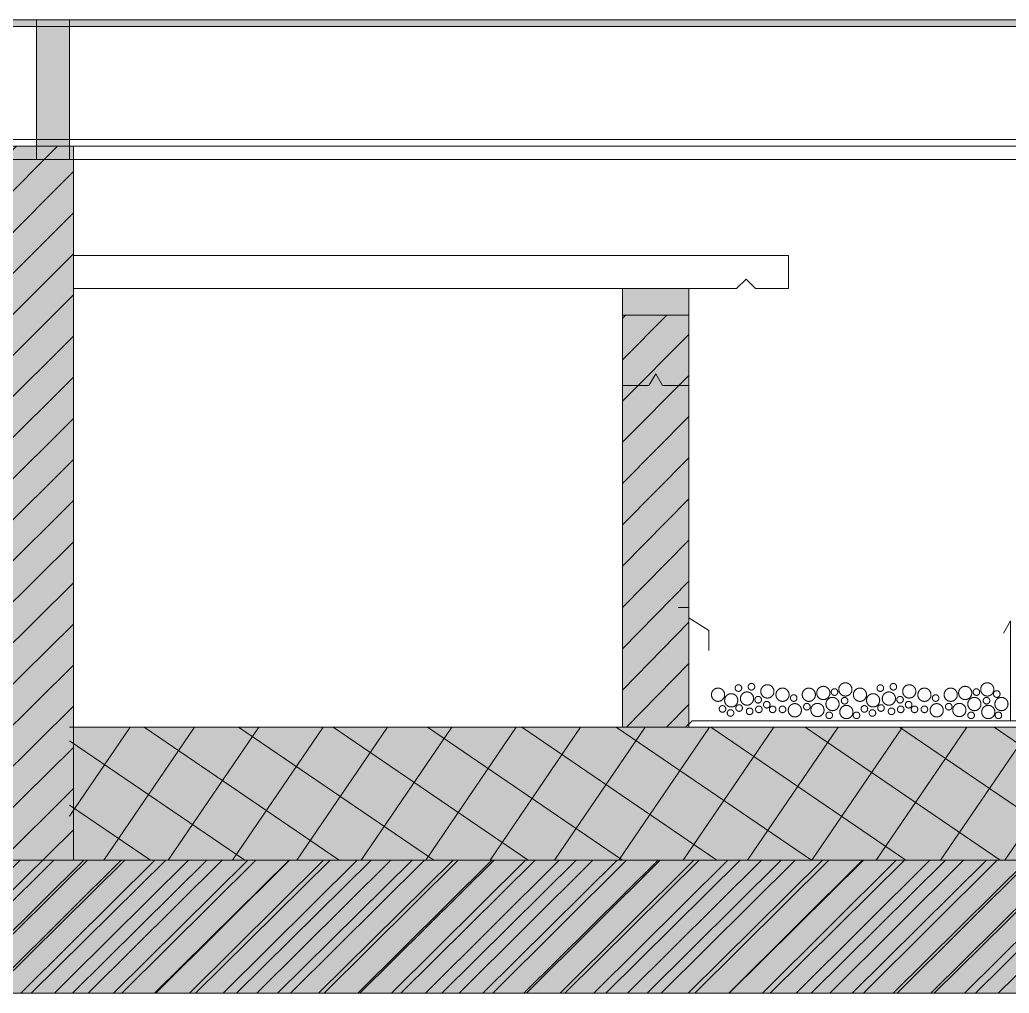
# Model space of a CAD drawing. Header units: metres. Extents: x 1838950 to 1842843, y 5171318 to 5174224.
# Drawn here: x 1840971.909 to 1840973.398, y 5171447.072 to 5171448.536 of the extents above; entities that cross this region are included whole.
import ezdxf

# ---------------------------------------------------------------- set-up
doc = ezdxf.new("R2010")
doc.units = ezdxf.units.M
doc.header["$LTSCALE"] = 0.0254
for name, color, linetype, lineweight in [('B BATI-GO-coupÈ_Hatch', 7, 'Continuous', 5), ('B BATI-GO-coupé', 7, 'Continuous', 35), ('B BATI-GO-vu', 7, 'Continuous', 5), ('B BATI-GO-vu_Hatch', 7, 'Continuous', 5), ('B GÈnÈral_Hatch', 7, 'Continuous', 5), ('B Général', 7, 'Continuous', 5), ('C ANNOTATIONS-PRELEM_Hatch', 7, 'Continuous', 5)]:
    doc.layers.add(name, color=color, linetype=linetype, lineweight=lineweight)
doc.layers.add('C ANNOTATIONS-PRELEM', color=1, linetype='Continuous', lineweight=13, true_color=0xff0000)
pattern_1 = [(45, (0, 0), (0.02425347222222122, -0.02645833333333338), [])]
pattern_2 = [(45, (0, 0), (0.03527777774492279, -0.02645833334565396), [])]

# ---------------------------------------------------------------- blocks, each defined once
blk = doc.blocks.new('Groupe-855-1-4')
at = {"layer": 'B Général', "color": 7, "linetype": 'Continuous', "lineweight": 5}
for points in [[(68.67211157600558, -44.47031175013861), (68.6709633783386, -44.46964187715755), (68.66831172941012, -44.46964187715755), (68.66601533407612, -44.47098162311969), (68.66468950961192, -44.47330213119538), (68.66468950961192, -44.47598162311969), (68.66601533407612, -44.47830213119539), (68.66831172941012, -44.47964187715754), (68.6709633783386, -44.47964187715754), (68.6732597736726, -44.47830213119539), (68.6745855981368, -44.47598162311969), (68.6745855981368, -44.47330213119538), (68.6732597736726, -44.47098162311969), (68.67211157600558, -44.47031175013861)], [(68.69169060089871, -44.46831175013862), (68.6905424032317, -44.46764187715754), (68.68789075430324, -44.46764187715754), (68.68559435896928, -44.46898162311969), (68.68426853450502, -44.47130213119541), (68.68426853450502, -44.47398162311969), (68.68559435896928, -44.47630213119539), (68.68789075430324, -44.47764187715754), (68.6905424032317, -44.47764187715754), (68.69283879856572, -44.47630213119539), (68.69416462302992, -44.47398162311969), (68.69416462302992, -44.47130213119541), (68.69283879856572, -44.46898162311969), (68.69169060089871, -44.46831175013862)], [(68.71812838764642, -44.47098162311971), (68.71583199231243, -44.46964187715755), (68.71052869445549, -44.46964187715755), (68.70593590378753, -44.47232136908187), (68.70328425485906, -44.47696238523321), (68.70328425485906, -44.48232136908187), (68.70593590378753, -44.48696238523321), (68.71052869445549, -44.48964187715755), (68.71583199231243, -44.48964187715755), (68.72042478298039, -44.48696238523321), (68.72307643190892, -44.48232136908187), (68.72307643190892, -44.47696238523321), (68.72042478298039, -44.47232136908187), (68.71812838764642, -44.47098162311971)], [(68.80224514010818, -44.47332136908186), (68.7999487447742, -44.47198162311968), (68.79464544691726, -44.47198162311968), (68.7900526562493, -44.47466111504401), (68.78740100732084, -44.47930213119539), (68.78740100732084, -44.48466111504401), (68.7900526562493, -44.4893021311954), (68.79464544691726, -44.49198162311969), (68.7999487447742, -44.49198162311969), (68.80454153544216, -44.4893021311954), (68.80719318437069, -44.48466111504401), (68.80719318437069, -44.47930213119539), (68.80454153544216, -44.47466111504401), (68.80224514010818, -44.47332136908186)], [(68.8354360193526, -44.46798162311971), (68.83313962401861, -44.46664187715754), (68.82783632616166, -44.46664187715754), (68.82324353549372, -44.46932136908187), (68.82059188656525, -44.47396238523321), (68.82059188656525, -44.47932136908188), (68.82324353549372, -44.48396238523321), (68.82783632616166, -44.48664187715754), (68.83313962401861, -44.48664187715754), (68.83773241468657, -44.48396238523321), (68.84038406361505, -44.47932136908188), (68.84038406361505, -44.47396238523321), (68.83773241468657, -44.46932136908187), (68.8354360193526, -44.46798162311971)], [(68.88554700576091, -44.47031175013861), (68.8843988080939, -44.46964187715755), (68.88174715916543, -44.46964187715755), (68.87945076383143, -44.47098162311969), (68.87812493936723, -44.47330213119538), (68.87812493936723, -44.47598162311969), (68.87945076383143, -44.47830213119539), (68.88174715916543, -44.47964187715754), (68.8843988080939, -44.47964187715754), (68.88669520342792, -44.47830213119539), (68.88802102789211, -44.47598162311969), (68.88802102789211, -44.47330213119538), (68.88669520342792, -44.47098162311969), (68.88554700576091, -44.47031175013861)], [(68.90512603065402, -44.46831175013862), (68.90397783298701, -44.46764187715754), (68.90132618405855, -44.46764187715754), (68.8990297887246, -44.46898162311969), (68.89770396426033, -44.47130213119541), (68.89770396426033, -44.47398162311969), (68.8990297887246, -44.47630213119539), (68.90132618405855, -44.47764187715754), (68.90397783298701, -44.47764187715754), (68.90627422832101, -44.47630213119539), (68.90760005278523, -44.47398162311969), (68.90760005278523, -44.47130213119541), (68.90627422832101, -44.46898162311969), (68.90512603065402, -44.46831175013862)], [(68.93156381740172, -44.47098162311971), (68.92926742206774, -44.46964187715755), (68.92396412421078, -44.46964187715755), (68.91937133354284, -44.47232136908187), (68.91671968461438, -44.47696238523321), (68.91671968461438, -44.48232136908187), (68.91937133354284, -44.48696238523321), (68.92396412421078, -44.48964187715755), (68.92926742206774, -44.48964187715755), (68.9338602127357, -44.48696238523321), (68.93651186166423, -44.48232136908187), (68.93651186166423, -44.47696238523321), (68.9338602127357, -44.47232136908187), (68.93156381740172, -44.47098162311971)], [(69.01568056986349, -44.47332136908186), (69.0133841745295, -44.47198162311968), (69.00808087667258, -44.47198162311968), (69.00348808600462, -44.47466111504401), (69.00083643707615, -44.47930213119539), (69.00083643707615, -44.48466111504401), (69.00348808600462, -44.4893021311954), (69.00808087667258, -44.49198162311969), (69.0133841745295, -44.49198162311969), (69.01797696519746, -44.4893021311954), (69.020628614126, -44.48466111504401), (69.020628614126, -44.47930213119539), (69.01797696519746, -44.47466111504401), (69.01568056986349, -44.47332136908186)], [(69.0488714491079, -44.46798162311971), (69.04657505377392, -44.46664187715754), (69.04127175591698, -44.46664187715754), (69.03667896524902, -44.46932136908187), (69.03402731632056, -44.47396238523321), (69.03402731632056, -44.47932136908188), (69.03667896524902, -44.48396238523321), (69.04127175591698, -44.48664187715754), (69.04657505377392, -44.48664187715754), (69.05116784444188, -44.48396238523321), (69.05381949337036, -44.47932136908188), (69.05381949337036, -44.47396238523321), (69.05116784444188, -44.46932136908187), (69.0488714491079, -44.46798162311971)], [(68.64390772370959, -44.4759816231197), (68.64161132837562, -44.47464187715754), (68.63630803051863, -44.47464187715754), (68.63171523985068, -44.47732136908186), (68.6290635909222, -44.4819623852332), (68.6290635909222, -44.48732136908187), (68.63171523985068, -44.49196238523322), (68.63630803051863, -44.49464187715754), (68.64161132837562, -44.49464187715754), (68.64620411904357, -44.49196238523322), (68.64885576797205, -44.48732136908187), (68.64885576797205, -44.4819623852332), (68.64620411904357, -44.47732136908186), (68.64390772370959, -44.4759816231197)], [(68.6636999007594, -44.48444223110553), (68.66140350542543, -44.48310248514336), (68.65610020756849, -44.48310248514336), (68.65150741690053, -44.48578197706769), (68.64885576797205, -44.49042299321906), (68.64885576797205, -44.49578197706769), (68.65150741690053, -44.50042299321906), (68.65610020756849, -44.50310248514336), (68.66140350542543, -44.50310248514336), (68.66599629609338, -44.50042299321906), (68.66864794502185, -44.49578197706769), (68.66864794502185, -44.49042299321906), (68.66599629609338, -44.48578197706769), (68.6636999007594, -44.48444223110553)], [(68.6874505132192, -44.4817551258116), (68.68515411788522, -44.48041537984945), (68.67985082002826, -44.48041537984945), (68.67525802936031, -44.48309487177375), (68.67260638043184, -44.48773588792513), (68.67260638043184, -44.49309487177375), (68.67525802936031, -44.49773588792512), (68.67985082002826, -44.50041537984945), (68.68515411788522, -44.50041537984945), (68.68974690855318, -44.49773588792512), (68.69239855748164, -44.49309487177375), (68.69239855748164, -44.48773588792513), (68.68974690855318, -44.48309487177375), (68.6874505132192, -44.4817551258116)], [(68.70179984158031, -44.48780619663915), (68.70065164391333, -44.48713632365806), (68.69799999498487, -44.48713632365806), (68.69570359965087, -44.48847606962024), (68.69437777518665, -44.49079657769592), (68.69437777518665, -44.49347606962023), (68.69570359965087, -44.49579657769592), (68.69799999498487, -44.49713632365807), (68.70065164391333, -44.49713632365807), (68.70294803924729, -44.49579657769592), (68.70427386371155, -44.49347606962023), (68.70427386371155, -44.49079657769592), (68.70294803924729, -44.48847606962024), (68.70179984158031, -44.48780619663915)], [(68.74088939125372, -44.4759816231197), (68.73859299591973, -44.47464187715754), (68.7332896980628, -44.47464187715754), (68.72869690739485, -44.47732136908186), (68.72604525846637, -44.4819623852332), (68.72604525846637, -44.48732136908187), (68.72869690739485, -44.49196238523322), (68.7332896980628, -44.49464187715754), (68.73859299591973, -44.49464187715754), (68.7431857865877, -44.49196238523322), (68.74583743551617, -44.48732136908187), (68.74583743551617, -44.4819623852332), (68.7431857865877, -44.47732136908186), (68.74088939125372, -44.4759816231197)], [(68.75523871961488, -44.48531175013861), (68.75409052194787, -44.48464187715755), (68.75143887301941, -44.48464187715755), (68.7491424776854, -44.48598162311969), (68.7478166532212, -44.48830213119538), (68.7478166532212, -44.49098162311969), (68.7491424776854, -44.49330213119539), (68.75143887301941, -44.49464187715754), (68.75409052194787, -44.49464187715754), (68.75638691728189, -44.49330213119539), (68.75771274174609, -44.49098162311969), (68.75771274174609, -44.48830213119538), (68.75638691728189, -44.48598162311969), (68.75523871961488, -44.48531175013861)], [(68.78047374535342, -44.4759816231197), (68.77817735001943, -44.47464187715754), (68.77287405216244, -44.47464187715754), (68.76828126149448, -44.47732136908186), (68.765629612566, -44.4819623852332), (68.765629612566, -44.48732136908187), (68.76828126149448, -44.49196238523322), (68.77287405216244, -44.49464187715754), (68.77817735001943, -44.49464187715754), (68.78277014068739, -44.49196238523322), (68.78542178961587, -44.48732136908187), (68.78542178961587, -44.4819623852332), (68.78277014068739, -44.47732136908186), (68.78047374535342, -44.4759816231197)], [(68.81659446846933, -44.47631175013861), (68.81544627080234, -44.47564187715754), (68.81279462187386, -44.47564187715754), (68.81049822653986, -44.47698162311969), (68.80917240207565, -44.47930213119539), (68.80917240207565, -44.48198162311969), (68.81049822653986, -44.48430213119539), (68.81279462187386, -44.48564187715754), (68.81544627080234, -44.48564187715754), (68.81774266613634, -44.48430213119539), (68.81906849060054, -44.48198162311969), (68.81906849060054, -44.47930213119539), (68.81774266613634, -44.47698162311969), (68.81659446846933, -44.47631175013861)], [(68.85734315346491, -44.4759816231197), (68.85504675813094, -44.47464187715754), (68.84974346027394, -44.47464187715754), (68.84515066960599, -44.47732136908186), (68.84249902067751, -44.4819623852332), (68.84249902067751, -44.48732136908187), (68.84515066960599, -44.49196238523322), (68.84974346027394, -44.49464187715754), (68.85504675813094, -44.49464187715754), (68.8596395487989, -44.49196238523322), (68.86229119772734, -44.48732136908187), (68.86229119772734, -44.4819623852332), (68.8596395487989, -44.47732136908186), (68.85734315346491, -44.4759816231197)], [(68.8771353305147, -44.48444223110553), (68.87483893518073, -44.48310248514336), (68.86953563732379, -44.48310248514336), (68.86494284665584, -44.48578197706769), (68.86229119772734, -44.49042299321906), (68.86229119772734, -44.49578197706769), (68.86494284665584, -44.50042299321906), (68.86953563732379, -44.50310248514336), (68.87483893518073, -44.50310248514336), (68.87943172584869, -44.50042299321906), (68.88208337477715, -44.49578197706769), (68.88208337477715, -44.49042299321906), (68.87943172584869, -44.48578197706769), (68.8771353305147, -44.48444223110553)], [(68.9008859429745, -44.4817551258116), (68.89858954764051, -44.48041537984945), (68.89328624978357, -44.48041537984945), (68.88869345911561, -44.48309487177375), (68.88604181018715, -44.48773588792513), (68.88604181018715, -44.49309487177375), (68.88869345911561, -44.49773588792512), (68.89328624978357, -44.50041537984945), (68.89858954764051, -44.50041537984945), (68.90318233830847, -44.49773588792512), (68.90583398723696, -44.49309487177375), (68.90583398723696, -44.48773588792513), (68.90318233830847, -44.48309487177375), (68.9008859429745, -44.4817551258116)], [(68.91523527133562, -44.48780619663915), (68.91408707366865, -44.48713632365806), (68.91143542474018, -44.48713632365806), (68.90913902940618, -44.48847606962024), (68.90781320494195, -44.49079657769592), (68.90781320494195, -44.49347606962023), (68.90913902940618, -44.49579657769592), (68.91143542474018, -44.49713632365807), (68.91408707366865, -44.49713632365807), (68.9163834690026, -44.49579657769592), (68.91770929346686, -44.49347606962023), (68.91770929346686, -44.49079657769592), (68.9163834690026, -44.48847606962024), (68.91523527133562, -44.48780619663915)], [(68.95432482100904, -44.4759816231197), (68.95202842567507, -44.47464187715754), (68.94672512781811, -44.47464187715754), (68.94213233715016, -44.47732136908186), (68.93948068822168, -44.4819623852332), (68.93948068822168, -44.48732136908187), (68.94213233715016, -44.49196238523322), (68.94672512781811, -44.49464187715754), (68.95202842567507, -44.49464187715754), (68.95662121634302, -44.49196238523322), (68.95927286527147, -44.48732136908187), (68.95927286527147, -44.4819623852332), (68.95662121634302, -44.47732136908186), (68.95432482100904, -44.4759816231197)], [(68.96867414937019, -44.48531175013861), (68.96752595170317, -44.48464187715755), (68.96487430277472, -44.48464187715755), (68.9625779074407, -44.48598162311969), (68.9612520829765, -44.48830213119538), (68.9612520829765, -44.49098162311969), (68.9625779074407, -44.49330213119539), (68.96487430277472, -44.49464187715754), (68.96752595170317, -44.49464187715754), (68.9698223470372, -44.49330213119539), (68.9711481715014, -44.49098162311969), (68.9711481715014, -44.48830213119538), (68.9698223470372, -44.48598162311969), (68.96867414937019, -44.48531175013861)], [(68.99390917510873, -44.4759816231197), (68.99161277977474, -44.47464187715754), (68.98630948191774, -44.47464187715754), (68.98171669124979, -44.47732136908186), (68.97906504232132, -44.4819623852332), (68.97906504232132, -44.48732136908187), (68.98171669124979, -44.49196238523322), (68.98630948191774, -44.49464187715754), (68.99161277977474, -44.49464187715754), (68.9962055704427, -44.49196238523322), (68.99885721937117, -44.48732136908187), (68.99885721937117, -44.4819623852332), (68.9962055704427, -44.47732136908186), (68.99390917510873, -44.4759816231197)], [(69.03002989822464, -44.47631175013861), (69.02888170055765, -44.47564187715754), (69.02623005162917, -44.47564187715754), (69.02393365629517, -44.47698162311969), (69.02260783183095, -44.47930213119539), (69.02260783183095, -44.48198162311969), (69.02393365629517, -44.48430213119539), (69.02623005162917, -44.48564187715754), (69.02888170055765, -44.48564187715754), (69.03117809589165, -44.48430213119539), (69.03250392035584, -44.48198162311969), (69.03250392035584, -44.47930213119539), (69.03117809589165, -44.47698162311969), (69.03002989822464, -44.47631175013861)], [(69.06070777265188, -44.47931175013861), (69.05955957498487, -44.47864187715754), (69.0569079260564, -44.47864187715754), (69.05461153072245, -44.47998162311969), (69.0532857062582, -44.48230213119539), (69.0532857062582, -44.48498162311969), (69.05461153072245, -44.48730213119539), (69.0569079260564, -44.48864187715754), (69.05955957498487, -44.48864187715754), (69.06185597031887, -44.48730213119539), (69.06318179478309, -44.48498162311969), (69.06318179478309, -44.48230213119539), (69.06185597031887, -44.47998162311969), (69.06070777265188, -44.47931175013861)], [(68.64812294164656, -44.5016626030997), (68.64697474397956, -44.50099273011863), (68.64432309505109, -44.50099273011863), (68.64202669971714, -44.50233247608077), (68.64070087525288, -44.50465298415646), (68.64070087525288, -44.50733247608076), (68.64202669971714, -44.50965298415646), (68.64432309505109, -44.51099273011864), (68.64697474397956, -44.51099273011864), (68.64927113931357, -44.50965298415646), (68.65059696377777, -44.50733247608076), (68.65059696377777, -44.50465298415646), (68.64927113931357, -44.50233247608077), (68.64812294164656, -44.5016626030997)], [(68.67310118485808, -44.50031175013861), (68.67195298719108, -44.49964187715755), (68.66930133826261, -44.49964187715755), (68.66700494292866, -44.50098162311969), (68.6656791184644, -44.50330213119538), (68.6656791184644, -44.50598162311969), (68.66700494292866, -44.50830213119539), (68.66930133826261, -44.50964187715754), (68.67195298719108, -44.50964187715754), (68.67424938252509, -44.50830213119539), (68.6755752069893, -44.50598162311969), (68.6755752069893, -44.50330213119538), (68.67424938252509, -44.50098162311969), (68.67310118485808, -44.50031175013861)], [(68.70278945043283, -44.50231175013862), (68.70164125276582, -44.50164187715754), (68.69898960383736, -44.50164187715754), (68.69669320850335, -44.50298162311969), (68.69536738403914, -44.50530213119539), (68.69536738403914, -44.50798162311969), (68.69669320850335, -44.5103021311954), (68.69898960383736, -44.51164187715754), (68.70164125276582, -44.51164187715754), (68.70393764809984, -44.5103021311954), (68.70526347256404, -44.50798162311969), (68.70526347256404, -44.50530213119539), (68.70393764809984, -44.50298162311969), (68.70278945043283, -44.50231175013862)], [(68.71466475666273, -44.49531175013861), (68.71351655899575, -44.49464187715754), (68.71086491006727, -44.49464187715754), (68.70856851473327, -44.49598162311969), (68.70724269026901, -44.49830213119539), (68.70724269026901, -44.50098162311969), (68.70856851473327, -44.50330213119538), (68.71086491006727, -44.50464187715755), (68.71351655899575, -44.50464187715755), (68.71581295432969, -44.50330213119538), (68.71713877879397, -44.50098162311969), (68.71713877879397, -44.49830213119539), (68.71581295432969, -44.49598162311969), (68.71466475666273, -44.49531175013861)], [(68.72357123633513, -44.50231175013862), (68.72242303866815, -44.50164187715754), (68.71977138973969, -44.50164187715754), (68.71747499440568, -44.50298162311969), (68.71614916994147, -44.50530213119539), (68.71614916994147, -44.50798162311969), (68.71747499440568, -44.5103021311954), (68.71977138973969, -44.51164187715754), (68.72242303866815, -44.51164187715754), (68.72471943400211, -44.5103021311954), (68.72604525846637, -44.50798162311969), (68.72604525846637, -44.50530213119539), (68.72471943400211, -44.50298162311969), (68.72357123633513, -44.50231175013862)], [(68.7384153691225, -44.50231175013862), (68.73726717145553, -44.50164187715754), (68.73461552252706, -44.50164187715754), (68.73231912719305, -44.50298162311969), (68.73099330272886, -44.50530213119539), (68.73099330272886, -44.50798162311969), (68.73231912719305, -44.5103021311954), (68.73461552252706, -44.51164187715754), (68.73726717145553, -44.51164187715754), (68.73956356678949, -44.5103021311954), (68.74088939125375, -44.50798162311969), (68.74088939125375, -44.50530213119539), (68.73956356678949, -44.50298162311969), (68.7384153691225, -44.50231175013862)], [(68.75941514225137, -44.49937393438525), (68.75711874691739, -44.49803418842309), (68.75181544906039, -44.49803418842309), (68.74722265839243, -44.50071368034741), (68.74457100946397, -44.50535469649879), (68.74457100946397, -44.5107136803474), (68.74722265839243, -44.51535469649879), (68.75181544906039, -44.51803418842308), (68.75711874691739, -44.51803418842308), (68.76171153758534, -44.51535469649879), (68.76436318651382, -44.5107136803474), (68.76436318651382, -44.50535469649879), (68.76171153758534, -44.50071368034741), (68.75941514225137, -44.49937393438525)], [(68.7750308966647, -44.49831175013861), (68.77388269899772, -44.49764187715754), (68.77123105006919, -44.49764187715754), (68.76893465473525, -44.49898162311969), (68.76760883027099, -44.50130213119541), (68.76760883027099, -44.50398162311969), (68.76893465473525, -44.50630213119539), (68.77123105006919, -44.50764187715755), (68.77388269899772, -44.50764187715755), (68.77617909433167, -44.50630213119539), (68.77750491879594, -44.50398162311969), (68.77750491879594, -44.50130213119541), (68.77617909433167, -44.49898162311969), (68.7750308966647, -44.49831175013861)], [(68.79345073230635, -44.49898162311969), (68.79115433697238, -44.49764187715754), (68.78585103911544, -44.49764187715754), (68.78125824844749, -44.50032136908187), (68.77860659951901, -44.50496238523321), (68.77860659951901, -44.51032136908186), (68.78125824844749, -44.51496238523323), (68.78585103911544, -44.51764187715754), (68.79115433697238, -44.51764187715754), (68.79574712764034, -44.51496238523323), (68.7983987765688, -44.51032136908186), (68.7983987765688, -44.50496238523321), (68.79574712764034, -44.50032136908187), (68.79345073230635, -44.49898162311969)], [(68.81609966404307, -44.4899816231197), (68.8138032687091, -44.48864187715754), (68.80849997085215, -44.48864187715754), (68.8039071801842, -44.49132136908187), (68.80125553125572, -44.49596238523321), (68.80125553125572, -44.50132136908186), (68.8039071801842, -44.50596238523322), (68.80849997085215, -44.50864187715754), (68.8138032687091, -44.50864187715754), (68.81839605937705, -44.50596238523322), (68.82104770830551, -44.50132136908186), (68.82104770830551, -44.49596238523321), (68.81839605937705, -44.49132136908187), (68.81609966404307, -44.4899816231197)], [(68.83696349224874, -44.5019816231197), (68.83466709691477, -44.50064187715754), (68.82936379905783, -44.50064187715754), (68.82477100838987, -44.50332136908187), (68.8221193594614, -44.50796238523321), (68.8221193594614, -44.51332136908186), (68.82477100838987, -44.51796238523323), (68.82936379905783, -44.52064187715754), (68.83466709691477, -44.52064187715754), (68.83925988758273, -44.51796238523323), (68.84191153651125, -44.51332136908186), (68.84191153651125, -44.50796238523321), (68.83925988758273, -44.50332136908187), (68.83696349224874, -44.5019816231197)], [(68.83181583802013, -44.48931175013861), (68.83066764035313, -44.48864187715754), (68.82801599142466, -44.48864187715754), (68.82571959609065, -44.48998162311968), (68.82439377162645, -44.49230213119539), (68.82439377162645, -44.49498162311968), (68.82571959609065, -44.49730213119539), (68.82801599142466, -44.49864187715754), (68.83066764035313, -44.49864187715754), (68.83296403568714, -44.49730213119539), (68.83428986015134, -44.49498162311968), (68.83428986015134, -44.49230213119539), (68.83296403568714, -44.48998162311968), (68.83181583802013, -44.48931175013861)], [(68.86155837140187, -44.5016626030997), (68.86041017373486, -44.50099273011863), (68.8577585248064, -44.50099273011863), (68.85546212947244, -44.50233247608077), (68.85413630500818, -44.50465298415646), (68.85413630500818, -44.50733247608076), (68.85546212947244, -44.50965298415646), (68.8577585248064, -44.51099273011864), (68.86041017373486, -44.51099273011864), (68.86270656906888, -44.50965298415646), (68.86403239353308, -44.50733247608076), (68.86403239353308, -44.50465298415646), (68.86270656906888, -44.50233247608077), (68.86155837140187, -44.5016626030997)], [(68.88653661461339, -44.50031175013861), (68.88538841694638, -44.49964187715755), (68.88273676801792, -44.49964187715755), (68.88044037268396, -44.50098162311969), (68.8791145482197, -44.50330213119538), (68.8791145482197, -44.50598162311969), (68.88044037268396, -44.50830213119539), (68.88273676801792, -44.50964187715754), (68.88538841694638, -44.50964187715754), (68.8876848122804, -44.50830213119539), (68.8890106367446, -44.50598162311969), (68.8890106367446, -44.50330213119538), (68.8876848122804, -44.50098162311969), (68.88653661461339, -44.50031175013861)], [(68.91622488018814, -44.50231175013862), (68.91507668252113, -44.50164187715754), (68.91242503359267, -44.50164187715754), (68.91012863825866, -44.50298162311969), (68.90880281379445, -44.50530213119539), (68.90880281379445, -44.50798162311969), (68.91012863825866, -44.5103021311954), (68.91242503359267, -44.51164187715754), (68.91507668252113, -44.51164187715754), (68.91737307785515, -44.5103021311954), (68.91869890231933, -44.50798162311969), (68.91869890231933, -44.50530213119539), (68.91737307785515, -44.50298162311969), (68.91622488018814, -44.50231175013862)], [(68.92810018641804, -44.49531175013861), (68.92695198875106, -44.49464187715754), (68.92430033982258, -44.49464187715754), (68.92200394448858, -44.49598162311969), (68.92067812002432, -44.49830213119539), (68.92067812002432, -44.50098162311969), (68.92200394448858, -44.50330213119538), (68.92430033982258, -44.50464187715755), (68.92695198875106, -44.50464187715755), (68.929248384085, -44.50330213119538), (68.93057420854927, -44.50098162311969), (68.93057420854927, -44.49830213119539), (68.929248384085, -44.49598162311969), (68.92810018641804, -44.49531175013861)], [(68.93700666609044, -44.50231175013862), (68.93585846842346, -44.50164187715754), (68.933206819495, -44.50164187715754), (68.93091042416098, -44.50298162311969), (68.92958459969678, -44.50530213119539), (68.92958459969678, -44.50798162311969), (68.93091042416098, -44.5103021311954), (68.933206819495, -44.51164187715754), (68.93585846842346, -44.51164187715754), (68.93815486375742, -44.5103021311954), (68.93948068822168, -44.50798162311969), (68.93948068822168, -44.50530213119539), (68.93815486375742, -44.50298162311969), (68.93700666609044, -44.50231175013862)], [(68.95185079887781, -44.50231175013862), (68.95070260121084, -44.50164187715754), (68.94805095228237, -44.50164187715754), (68.94575455694836, -44.50298162311969), (68.94442873248416, -44.50530213119539), (68.94442873248416, -44.50798162311969), (68.94575455694836, -44.5103021311954), (68.94805095228237, -44.51164187715754), (68.95070260121084, -44.51164187715754), (68.95299899654479, -44.5103021311954), (68.95432482100905, -44.50798162311969), (68.95432482100905, -44.50530213119539), (68.95299899654479, -44.50298162311969), (68.95185079887781, -44.50231175013862)], [(68.97285057200668, -44.49937393438525), (68.97055417667269, -44.49803418842309), (68.9652508788157, -44.49803418842309), (68.96065808814774, -44.50071368034741), (68.95800643921928, -44.50535469649879), (68.95800643921928, -44.5107136803474), (68.96065808814774, -44.51535469649879), (68.9652508788157, -44.51803418842308), (68.97055417667269, -44.51803418842308), (68.97514696734065, -44.51535469649879), (68.97779861626913, -44.5107136803474), (68.97779861626913, -44.50535469649879), (68.97514696734065, -44.50071368034741), (68.97285057200668, -44.49937393438525)], [(68.98846632642001, -44.49831175013861), (68.98731812875303, -44.49764187715754), (68.9846664798245, -44.49764187715754), (68.98237008449055, -44.49898162311969), (68.98104426002628, -44.50130213119541), (68.98104426002628, -44.50398162311969), (68.98237008449055, -44.50630213119539), (68.9846664798245, -44.50764187715755), (68.98731812875303, -44.50764187715755), (68.98961452408697, -44.50630213119539), (68.99094034855125, -44.50398162311969), (68.99094034855125, -44.50130213119541), (68.98961452408697, -44.49898162311969), (68.98846632642001, -44.49831175013861)], [(69.00688616206166, -44.49898162311969), (69.00458976672769, -44.49764187715754), (68.99928646887075, -44.49764187715754), (68.9946936782028, -44.50032136908187), (68.99204202927432, -44.50496238523321), (68.99204202927432, -44.51032136908186), (68.9946936782028, -44.51496238523323), (68.99928646887075, -44.51764187715754), (69.00458976672769, -44.51764187715754), (69.00918255739565, -44.51496238523323), (69.01183420632411, -44.51032136908186), (69.01183420632411, -44.50496238523321), (69.00918255739565, -44.50032136908187), (69.00688616206166, -44.49898162311969)], [(69.02953509379836, -44.4899816231197), (69.02723869846439, -44.48864187715754), (69.02193540060746, -44.48864187715754), (69.0173426099395, -44.49132136908187), (69.01469096101103, -44.49596238523321), (69.01469096101103, -44.50132136908186), (69.0173426099395, -44.50596238523322), (69.02193540060746, -44.50864187715754), (69.02723869846439, -44.50864187715754), (69.03183148913234, -44.50596238523322), (69.03448313806082, -44.50132136908186), (69.03448313806082, -44.49596238523321), (69.03183148913234, -44.49132136908187), (69.02953509379836, -44.4899816231197)], [(69.05039892200405, -44.5019816231197), (69.04810252667008, -44.50064187715754), (69.04279922881314, -44.50064187715754), (69.03820643814518, -44.50332136908187), (69.0355547892167, -44.50796238523321), (69.0355547892167, -44.51332136908186), (69.03820643814518, -44.51796238523323), (69.04279922881314, -44.52064187715754), (69.04810252667008, -44.52064187715754), (69.05269531733803, -44.51796238523323), (69.05534696626655, -44.51332136908186), (69.05534696626655, -44.50796238523321), (69.05269531733803, -44.50332136908187), (69.05039892200405, -44.5019816231197)], [(69.04525126777544, -44.48931175013861), (69.04410307010843, -44.48864187715754), (69.04145142117997, -44.48864187715754), (69.03915502584596, -44.48998162311968), (69.03782920138175, -44.49230213119539), (69.03782920138175, -44.49498162311968), (69.03915502584596, -44.49730213119539), (69.04145142117997, -44.49864187715754), (69.04410307010843, -44.49864187715754), (69.04639946544245, -44.49730213119539), (69.04772528990665, -44.49498162311968), (69.04772528990665, -44.49230213119539), (69.04639946544245, -44.48998162311968), (69.04525126777544, -44.48931175013861)], [(69.0701910990539, -44.4899816231197), (69.06789470371993, -44.48864187715754), (69.06259140586299, -44.48864187715754), (69.05799861519503, -44.49132136908187), (69.05534696626655, -44.49596238523321), (69.05534696626655, -44.50132136908186), (69.05799861519503, -44.50596238523322), (69.06259140586299, -44.50864187715754), (69.06789470371993, -44.50864187715754), (69.07248749438789, -44.50596238523322), (69.07513914331635, -44.50132136908186), (69.07513914331635, -44.49596238523321), (69.07248749438789, -44.49132136908187), (69.0701910990539, -44.4899816231197)], [(68.66023626977568, -44.50781730363808), (68.65908807210867, -44.50714743065702), (68.6564364231802, -44.50714743065702), (68.65414002784625, -44.50848717661916), (68.652814203382, -44.51080768469484), (68.652814203382, -44.51348717661917), (68.65414002784625, -44.51580768469484), (68.6564364231802, -44.51714743065702), (68.65908807210867, -44.51714743065702), (68.66138446744267, -44.51580768469484), (68.66271029190695, -44.51348717661917), (68.66271029190695, -44.51080768469484), (68.66138446744267, -44.50848717661916), (68.66023626977568, -44.50781730363808)], [(68.68893492649794, -44.50531175013862), (68.68778672883094, -44.50464187715755), (68.68513507990247, -44.50464187715755), (68.68283868456852, -44.50598162311969), (68.68151286010425, -44.50830213119539), (68.68151286010425, -44.5109816231197), (68.68283868456852, -44.5133021311954), (68.68513507990247, -44.51464187715754), (68.68778672883094, -44.51464187715754), (68.69008312416494, -44.5133021311954), (68.69140894862915, -44.5109816231197), (68.69140894862915, -44.50830213119539), (68.69008312416494, -44.50598162311969), (68.68893492649794, -44.50531175013862)], [(68.8086775976494, -44.51131175013862), (68.8075293999824, -44.51064187715754), (68.80487775105394, -44.51064187715754), (68.80258135571992, -44.51198162311969), (68.80125553125572, -44.51430213119539), (68.80125553125572, -44.51698162311969), (68.80258135571992, -44.5193021311954), (68.80487775105394, -44.52064187715754), (68.8075293999824, -44.52064187715754), (68.80982579531641, -44.5193021311954), (68.81115161978062, -44.51698162311969), (68.81115161978062, -44.51430213119539), (68.80982579531641, -44.51198162311969), (68.8086775976494, -44.51131175013862)], [(68.84966464738908, -44.51131175013862), (68.8485164497221, -44.51064187715754), (68.84586480079356, -44.51064187715754), (68.84356840545962, -44.51198162311969), (68.84224258099536, -44.51430213119539), (68.84224258099536, -44.51698162311969), (68.84356840545962, -44.5193021311954), (68.84586480079356, -44.52064187715754), (68.8485164497221, -44.52064187715754), (68.85081284505604, -44.5193021311954), (68.85213866952031, -44.51698162311969), (68.85213866952031, -44.51430213119539), (68.85081284505604, -44.51198162311969), (68.84966464738908, -44.51131175013862)], [(68.87367169953099, -44.50781730363808), (68.87252350186398, -44.50714743065702), (68.86987185293549, -44.50714743065702), (68.86757545760156, -44.50848717661916), (68.8662496331373, -44.51080768469484), (68.8662496331373, -44.51348717661917), (68.86757545760156, -44.51580768469484), (68.86987185293549, -44.51714743065702), (68.87252350186398, -44.51714743065702), (68.87481989719798, -44.51580768469484), (68.87614572166225, -44.51348717661917), (68.87614572166225, -44.51080768469484), (68.87481989719798, -44.50848717661916), (68.87367169953099, -44.50781730363808)], [(68.90237035625324, -44.50531175013862), (68.90122215858624, -44.50464187715755), (68.89857050965777, -44.50464187715755), (68.89627411432383, -44.50598162311969), (68.89494828985957, -44.50830213119539), (68.89494828985957, -44.5109816231197), (68.89627411432383, -44.5133021311954), (68.89857050965777, -44.51464187715754), (68.90122215858624, -44.51464187715754), (68.90351855392025, -44.5133021311954), (68.90484437838445, -44.5109816231197), (68.90484437838445, -44.50830213119539), (68.90351855392025, -44.50598162311969), (68.90237035625324, -44.50531175013862)], [(69.02211302740471, -44.51131175013862), (69.02096482973771, -44.51064187715754), (69.01831318080924, -44.51064187715754), (69.01601678547523, -44.51198162311969), (69.01469096101103, -44.51430213119539), (69.01469096101103, -44.51698162311969), (69.01601678547523, -44.5193021311954), (69.01831318080924, -44.52064187715754), (69.02096482973771, -44.52064187715754), (69.02326122507172, -44.5193021311954), (69.02458704953592, -44.51698162311969), (69.02458704953592, -44.51430213119539), (69.02326122507172, -44.51198162311969), (69.02211302740471, -44.51131175013862)], [(69.06310007714438, -44.51131175013862), (69.0619518794774, -44.51064187715754), (69.05930023054887, -44.51064187715754), (69.05700383521493, -44.51198162311969), (69.05567801075067, -44.51430213119539), (69.05567801075067, -44.51698162311969), (69.05700383521493, -44.5193021311954), (69.05930023054887, -44.52064187715754), (69.0619518794774, -44.52064187715754), (69.06424827481135, -44.5193021311954), (69.06557409927562, -44.51698162311969), (69.06557409927562, -44.51430213119539), (69.06424827481135, -44.51198162311969), (69.06310007714438, -44.51131175013862)]]:
    blk.add_open_spline(points, degree=2, dxfattribs=at)
blk = doc.blocks.new('Groupe-856-1-4')
at = {"layer": 'B Général', "lineweight": 18}
blk.add_line((68.59513914331635, -44.35342343877546), (68.57900204498115, -44.35342343877546), dxfattribs=at)
at = {"layer": 'B Général', "lineweight": 18, "flags": 128}
blk.add_lwpolyline([(68.6250780881174, -44.417927901444), (68.62511834429256, -44.38792790443994), (68.59511834429256, -44.36892343722755), (68.59515994234015, -44.33792344032336)], dxfattribs=at)
at = {"layer": 'B Général', "color": 7, "linetype": 'Continuous', "lineweight": 13, "flags": 128}
blk.add_lwpolyline([(69.06816421373142, -44.39204170688294), (69.07876128764404, -44.37368703540466), (69.07876128764404, -44.52368703540466), (69.21571255214465, -44.52368703540466)], dxfattribs=at)
at = {"layer": 'B Général', "color": 7}
blk.add_blockref('Groupe-855-1-4', (0, 0), dxfattribs=at)
blk = doc.blocks.new('Groupe-857-1-4')
at = {"layer": 'B BATI-GO-vu', "linetype": 'Continuous', "lineweight": 5}
h = blk.add_hatch(dxfattribs=at)
h.set_pattern_fill('45_0_15_52', style=0, pattern_type=2)
h.set_pattern_definition(pattern_2)
h.paths.add_polyline_path([(68.49515996811833, -43.91368146020694), (68.59515994234228, -43.91368146020694), (68.59515994234228, -44.53368703539789), (68.49515996811833, -44.53368703539789)])
at = {"layer": 'B BATI-GO-vu_Hatch', "linetype": 'Continuous', "lineweight": 0, "true_color": 0xffffff}
blk.add_hatch(color=7, dxfattribs=at).paths.add_polyline_path([(68.49515996811833, -43.91368146020694), (68.59515994234228, -43.91368146020694), (68.59515994234228, -44.53368703539789), (68.49515996811833, -44.53368703539789), (68.49515996811833, -43.91368146020694)])
at = {"layer": 'C ANNOTATIONS-PRELEM', "linetype": 'Continuous', "lineweight": 18, "true_color": 0x999999}
h = blk.add_hatch(dxfattribs=at)
h.set_pattern_fill('ANSI31', color=253, style=0, pattern_type=2)
h.set_pattern_definition([(-99.21074849404127, (3682554.421277064, 10343265.75613229), (0.4074280907812282, -0.06606739082358293), [])])
h.paths.add_polyline_path([(68.59515994234228, -43.91368153572419), (68.49515996811833, -43.91368150349819), (68.49515996811833, -44.01939078330933), (68.5350563384075, -44.01939078330933), (68.54515996811833, -44.00189078330933), (68.55526359782915, -44.01939078330933), (68.59515994234228, -44.01939078330933)])
at = {"layer": 'B BATI-GO-vu', "lineweight": 5, "flags": 128}
blk.add_lwpolyline([(68.49515996811833, -43.91368146020694), (68.59515994234228, -43.91368146020694), (68.59515994234228, -44.53368703539789), (68.49515996811833, -44.53368703539789)], close=True, dxfattribs=at)
at = {"layer": 'C ANNOTATIONS-PRELEM', "color": 7, "lineweight": 5}
for p, q in [((68.49515996811833, -44.02439078330933), (68.49515996811833, -43.91368151441923)), ((68.59515994234228, -44.02439078330933), (68.59515994234228, -43.91368154664523))]:
    blk.add_line(p, q, dxfattribs=at)
at = {"layer": 'C ANNOTATIONS-PRELEM', "color": 7, "lineweight": 5, "flags": 128}
blk.add_lwpolyline([(67.66915985239973, -43.87368072420248), (68.66687566871522, -43.87368153572419), (68.68101780433895, -43.85953940010047), (68.69515993996269, -43.87368153572419), (68.74515993996269, -43.87368153572419), (68.74515993996269, -43.82368147631994), (67.66915994234229, -43.82368066479823)], close=True, dxfattribs=at)
blk.add_lwpolyline([(68.49515996573874, -43.91368150349819), (68.59515993996268, -43.91368153572419), (68.59515993996268, -43.87368153572419), (68.49515997862913, -43.87368153572419), (68.49515996573874, -43.91368150349819)], dxfattribs=at)
at = {"layer": 'C ANNOTATIONS-PRELEM', "color": 7, "linetype": 'Continuous', "lineweight": 5, "flags": 128}
blk.add_lwpolyline([(68.59515994234228, -43.91368153572419), (68.49515996811833, -43.91368150349819), (68.49515996811833, -44.01939078330933), (68.5350563384075, -44.01939078330933), (68.54515996811833, -44.00189078330933), (68.55526359782915, -44.01939078330933), (68.59515994234228, -44.01939078330933)], close=True, dxfattribs=at)
at = {"layer": 'C ANNOTATIONS-PRELEM_Hatch', "color": 7, "linetype": 'Continuous'}
blk.add_solid([(68.49515996573874, -43.91368150349819), (68.59515993996268, -43.91368153572419), (68.49515997862913, -43.87368153572419), (68.59515993996268, -43.87368153572419)], dxfattribs=at)
blk = doc.blocks.new('Groupe-859-1-4')
at = {"layer": 'B BATI-GO-vu_Hatch', "linetype": 'Continuous', "lineweight": 0, "true_color": 0xffffff}
blk.add_hatch(color=7, dxfattribs=at).paths.add_polyline_path([(74.29576128764383, -44.93368703540444), (74.29576128764383, -44.93368290636835), (76.30484210272229, -44.93368290636835), (76.30484210278506, -43.65955474509114), (76.14484210278502, -43.6595547450725), (76.14484210266713, -44.73368290636834), (74.04191535300913, -44.73368290636834), (74.04191535300913, -44.73368703540434), (67.66915994234229, -44.73368703539386), (67.66915994234229, -43.65955474508646), (67.5091599423423, -43.65955474508646), (67.5091599423423, -44.73368703539386), (64.70986837943035, -44.73368703539194), (64.70986837943038, -44.50368703532782), (64.50986837943039, -44.50368703532782), (64.50986837943039, -44.73368703539141), (62.25888078564756, -44.73368703538819), (62.25888078564756, -44.73368290630204), (62.09888078564754, -44.73368290630204), (62.09888078564754, -44.93368290636835), (63.58503999581637, -44.93368290636835), (63.58503999581637, -44.93368703539829), (74.29576128764383, -44.93368703540444)])
at = {"layer": 'B BATI-GO-vu_Hatch', "linetype": 'Continuous', "lineweight": 5}
h = blk.add_hatch(dxfattribs=at)
h.set_pattern_fill('45_0_15_52', style=0, pattern_type=2)
h.set_pattern_definition(pattern_2)
h.paths.add_polyline_path([(74.29576128764383, -44.93368703540443), (74.29576128764383, -44.93368290636835), (76.30484210272229, -44.93368290636835), (76.30484210278506, -43.65955474509113), (76.14484210278502, -43.6595547450725), (76.14484210266711, -44.73368290636834), (74.04191535300913, -44.73368290636834), (74.04191535300913, -44.73368703540433), (67.66915994234229, -44.73368703539386), (67.66915994234229, -43.65955474508646), (67.5091599423423, -43.65955474508646), (67.5091599423423, -44.73368703539386), (64.70986837943035, -44.73368703539194), (64.70986837943036, -44.50368703532781), (64.50986837943037, -44.50368703532781), (64.50986837943039, -44.7336870353914), (62.25888078564756, -44.73368703538818), (62.25888078564756, -44.73368290630204), (62.09888078564755, -44.73368290630204), (62.09888078564755, -44.93368290636835), (63.58503999581636, -44.93368290636835), (63.58503999581636, -44.93368703539829)])
at = {"layer": 'B BATI-GO-coupÈ_Hatch', "color": 255, "flags": 128}
blk.add_lwpolyline([(76.134842102641, -44.52368290636834), (76.14484210264101, -44.53368290636834), (68.59015994234227, -44.53368290636835), (68.60015994234227, -44.52368290636835)], close=True, dxfattribs=at)
at = {"layer": 'B BATI-GO-coupé', "lineweight": 5}
for p, q in [((76.134842102641, -44.52368290636834), (68.60015994234227, -44.52368290636835)), ((76.14484210264101, -44.53368290636834), (68.59015994234227, -44.53368290636835))]:
    blk.add_line(p, q, dxfattribs=at)
at = {"layer": 'B BATI-GO-vu', "lineweight": 5, "flags": 128}
blk.add_lwpolyline([(74.29576128764383, -44.93368290636835), (76.30484210272229, -44.93368290636835), (76.30484210278506, -43.65955474509113), (76.14484210278502, -43.6595547450725), (76.14484210266711, -44.73368290636834), (74.04191535300913, -44.73368290636834), (74.04191535300913, -44.73368703540433), (67.66915994234229, -44.73368703539386), (67.66915994234229, -43.65955474508646), (67.5091599423423, -43.65955474508646), (67.5091599423423, -44.73368703539386), (64.70986837943035, -44.73368703539194), (64.70986837943036, -44.50368703532781), (64.50986837943037, -44.50368703532781), (64.50986837943039, -44.7336870353914), (62.25888078564756, -44.73368703538818), (62.25888078564756, -44.73368290630204), (62.09888078564755, -44.73368290630204), (62.09888078564755, -44.93368290636835), (63.58503999581636, -44.93368290636835), (63.58503999581636, -44.93368703539829), (74.29576128764383, -44.93368703540443)], dxfattribs=at)
at = {"layer": 'B BATI-GO-coupé', "color": 7}
blk.add_blockref('Groupe-856-1-4', (0, 0), dxfattribs=at)
at = {"layer": 'B Général', "color": 7}
blk.add_blockref('Groupe-857-1-4', (0, 0), dxfattribs=at)

msp = doc.modelspace()

# ---------------------------------------------------------------- hatches: boundary and pattern name
at = {"layer": 'B GÈnÈral_Hatch', "linetype": 'Continuous', "lineweight": 0, "true_color": 0xffffff}
for points in [[(1840980.465740839, 5171447.271951963), (1840980.465740839, 5171447.471951963), (1840971.984416364, 5171447.471951963), (1840971.984416364, 5171447.071951963), (1840980.625740839, 5171447.071951963), (1840980.465740839, 5171447.271951963)], [(1840980.465740839, 5171447.271951963), (1840980.465740839, 5171447.471951963), (1840971.984416364, 5171447.471951963), (1840971.984416364, 5171447.271951963), (1840980.465740839, 5171447.271951963)], [(1840971.984416364, 5171447.271951963), (1840966.419779526, 5171447.271951963), (1840966.579779526, 5171447.071951963), (1840971.984416364, 5171447.071951963), (1840971.984416364, 5171447.271951963)], [(1840971.984416364, 5171447.271951963), (1840966.419779526, 5171447.271951963), (1840966.579779526, 5171447.071951963), (1840971.984416364, 5171447.071951963), (1840971.984416364, 5171447.271951963)], [(1840980.625740839, 5171447.071951963), (1840980.465740839, 5171447.271951963), (1840971.984416364, 5171447.271951963), (1840971.984416364, 5171447.071951963), (1840980.625740839, 5171447.071951963)]]:
    msp.add_hatch(color=7, dxfattribs=at).paths.add_polyline_path(points)
at = {"layer": 'B GÈnÈral_Hatch', "linetype": 'Continuous', "lineweight": 5, "true_color": 0x808080}
h = msp.add_hatch(dxfattribs=at)
h.set_pattern_fill('02_ISOLANT', color=8, angle=180, style=0, pattern_type=2)
h.set_pattern_definition([(325.7235947438835, (1840588.055964531, 5171226.502375916), (0.04505486471661579, 0.06610642302656715), []), (55.72359474388353, (1840588.055964531, 5171226.502375916), (0.06610642302656715, -0.04505486471661577), [])])
h.paths.add_polyline_path([(1840980.465740839, 5171447.271951963), (1840980.465740839, 5171447.471951963), (1840971.984416364, 5171447.471951963), (1840971.984416364, 5171447.271951963)])
at = {"layer": 'B GÈnÈral_Hatch', "linetype": 'Continuous', "lineweight": 5}
h = msp.add_hatch(dxfattribs=at)
h.set_pattern_fill('50_BETON', style=0, pattern_type=2)
h.set_pattern_definition(pattern_1)
h.paths.add_polyline_path([(1840971.984416364, 5171447.271951963), (1840966.419779526, 5171447.271951963), (1840966.579779526, 5171447.071951963), (1840971.984416364, 5171447.071951963)])
h = msp.add_hatch(dxfattribs=at)
h.set_pattern_fill('50_BETON', style=0, pattern_type=2)
h.set_pattern_definition(pattern_1)
h.paths.add_polyline_path([(1840980.625740839, 5171447.071951963), (1840980.465740839, 5171447.271951963), (1840971.984416364, 5171447.271951963), (1840971.984416364, 5171447.071951963)])
at = {"layer": 'B Général', "linetype": 'Continuous', "lineweight": 0, "true_color": 0xbbbbbb}
for points in [[(1840966.466332801, 5171448.526366898), (1840980.54574084, 5171448.526366898), (1840980.54574084, 5171448.536366898), (1840966.466332801, 5171448.536366898)], [(1840971.934416364, 5171448.526366898), (1840971.984416364, 5171448.526366898), (1840971.984416364, 5171448.326106948), (1840971.934416364, 5171448.326106948)]]:
    msp.add_hatch(color=9, dxfattribs=at).paths.add_polyline_path(points)
at = {"layer": 'B Général', "linetype": 'Continuous', "lineweight": 0, "true_color": 0x808080}
msp.add_hatch(color=8, dxfattribs=at).paths.add_polyline_path([(1840971.934416364, 5171448.536366898), (1840971.984416364, 5171448.536366898), (1840971.984416364, 5171448.526366898), (1840971.934416364, 5171448.526366898)])

# ---------------------------------------------------------------- linework, layer by layer
at = {"layer": 'B Général', "color": 7, "linetype": 'Continuous', "lineweight": 13}
msp.add_line((1840980.715740838, 5171448.356106948), (1840966.47975153, 5171448.356106948), dxfattribs=at)
at = {"layer": 'B Général', "color": 7, "linetype": 'Continuous', "lineweight": 5}
for p, q in [((1840980.455740838, 5171448.346106948), (1840966.47975153, 5171448.346106948)), ((1840980.455740838, 5171448.326106948), (1840966.47975153, 5171448.326106948)), ((1840971.984416364, 5171447.471951963), (1840980.465740839, 5171447.471951963)), ((1840971.984416364, 5171447.471951963), (1840980.465740839, 5171447.471951963)), ((1840966.419779526, 5171447.271951963), (1840971.984416364, 5171447.271951963)), ((1840971.984416364, 5171447.271951963), (1840980.465740839, 5171447.271951963)), ((1840966.579779526, 5171447.071951963), (1840971.984416364, 5171447.071951963)), ((1840971.984416364, 5171447.071951963), (1840980.365740839, 5171447.071951963)), ((1840971.984416364, 5171447.071951963), (1840980.365740839, 5171447.071951963))]:
    msp.add_line(p, q, dxfattribs=at)
at = {"layer": 'B Général', "color": 7, "linetype": 'Continuous', "lineweight": 18}
for p, q in [((1840966.419779526, 5171447.271951963), (1840971.984416364, 5171447.271951963)), ((1840966.579779526, 5171447.071951963), (1840971.984416364, 5171447.071951963))]:
    msp.add_line(p, q, dxfattribs=at)
at = {"layer": 'B Général', "color": 7, "linetype": 'Continuous', "lineweight": 5, "flags": 128}
for points in [[(1840966.466332801, 5171448.526366898), (1840980.54574084, 5171448.526366898), (1840980.54574084, 5171448.536366898), (1840966.466332801, 5171448.536366898)], [(1840971.934416364, 5171448.536366898), (1840971.984416364, 5171448.536366898), (1840971.984416364, 5171448.526366898), (1840971.934416364, 5171448.526366898)], [(1840971.934416364, 5171448.526366898), (1840971.984416364, 5171448.526366898), (1840971.984416364, 5171448.326106948), (1840971.934416364, 5171448.326106948)]]:
    msp.add_lwpolyline(points, close=True, dxfattribs=at)

# ---------------------------------------------------------------- block references
at = {"layer": 'B Général', "color": 7}
msp.add_blockref('Groupe-859-1-4', (1840904.320898737, 5171492.005634869), dxfattribs=at)

doc.saveas('drawing.dxf')
